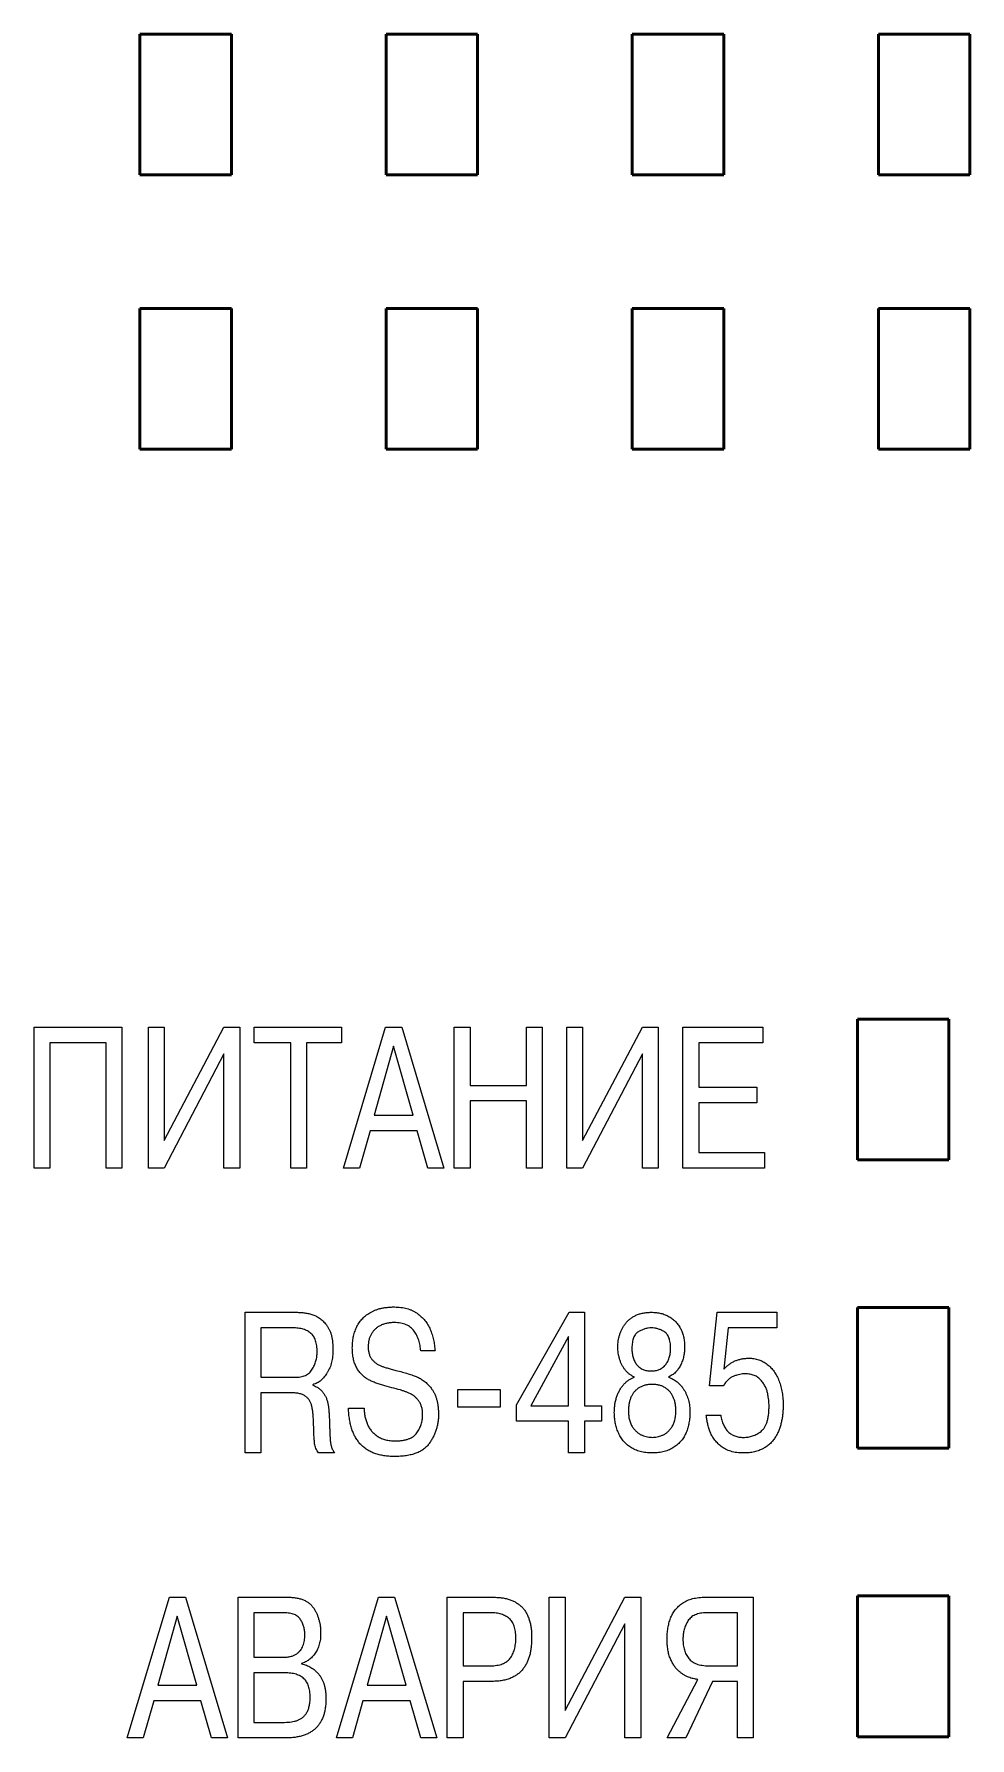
# Model space of a CAD drawing. Header units: millimetres. Extents: x 3520 to 8864, y 403 to 1747.
# Drawn here: x 5772.68 to 5785.98, y 1248.88 to 1273.1 of the extents above; entities that cross this region are included whole.
import ezdxf

# ---------------------------------------------------------------- set-up
doc = ezdxf.new("R2010")
doc.units = ezdxf.units.MM
doc.layers.add('main', color=5, linetype='Continuous', lineweight=50)

msp = doc.modelspace()

# ---------------------------------------------------------------- linework, layer by layer
at = {"color": 0, "linetype": 'Continuous', "lineweight": 15}
for p, q in [((5772.678, 1256.983), (5772.678, 1258.983)), ((5772.678, 1258.983), (5773.928, 1258.983)), ((5773.928, 1258.983), (5773.928, 1256.983)), ((5774.303, 1256.983), (5774.303, 1258.983)), ((5774.303, 1258.983), (5774.528, 1258.983)), ((5774.528, 1257.374), (5775.378, 1258.983)), ((5774.528, 1258.983), (5774.528, 1257.374)), ((5775.378, 1258.983), (5775.603, 1258.983)), ((5775.603, 1258.983), (5775.603, 1256.983)), ((5775.808, 1258.761), (5775.808, 1258.983)), ((5775.808, 1258.983), (5777.048, 1258.983)), ((5777.048, 1258.983), (5777.048, 1258.761)), ((5777.078, 1256.983), (5777.677, 1258.983)), ((5777.677, 1258.983), (5777.905, 1258.983)), ((5777.905, 1258.983), (5778.503, 1256.983)), ((5778.653, 1256.983), (5778.653, 1258.983)), ((5778.653, 1258.983), (5778.878, 1258.983)), ((5778.878, 1258.983), (5778.878, 1258.158)), ((5779.678, 1258.158), (5779.678, 1258.983)), ((5779.678, 1258.983), (5779.903, 1258.983)), ((5779.903, 1258.983), (5779.903, 1256.983)), ((5780.253, 1256.983), (5780.253, 1258.983)), ((5780.253, 1258.983), (5780.478, 1258.983)), ((5780.478, 1257.374), (5781.328, 1258.983)), ((5780.478, 1258.983), (5780.478, 1257.374)), ((5781.328, 1258.983), (5781.553, 1258.983)), ((5781.553, 1258.983), (5781.553, 1256.983)), ((5781.903, 1256.983), (5781.903, 1258.983)), ((5781.903, 1258.983), (5783.04, 1258.983)), ((5783.04, 1258.983), (5783.04, 1258.761)), ((5772.903, 1258.761), (5772.903, 1256.983)), ((5773.703, 1258.761), (5772.903, 1258.761)), ((5773.703, 1256.983), (5773.703, 1258.761)), ((5775.378, 1258.606), (5774.528, 1256.983)), ((5775.378, 1256.983), (5775.378, 1258.606)), ((5776.328, 1258.761), (5775.808, 1258.761)), ((5776.328, 1256.983), (5776.328, 1258.761)), ((5777.048, 1258.761), (5776.553, 1258.761)), ((5776.553, 1258.761), (5776.553, 1256.983)), ((5777.79, 1258.714), (5777.513, 1257.733)), ((5778.067, 1257.733), (5777.79, 1258.714)), ((5781.328, 1258.606), (5780.478, 1256.983)), ((5781.328, 1256.983), (5781.328, 1258.606)), ((5783.04, 1258.761), (5782.128, 1258.761)), ((5782.128, 1258.761), (5782.128, 1258.133)), ((5778.878, 1258.158), (5779.678, 1258.158)), ((5782.128, 1258.133), (5782.955, 1258.133)), ((5782.955, 1258.133), (5782.955, 1257.911)), ((5778.878, 1257.936), (5778.878, 1256.983)), ((5779.678, 1257.936), (5778.878, 1257.936)), ((5779.678, 1256.983), (5779.678, 1257.936)), ((5782.955, 1257.911), (5782.128, 1257.911)), ((5782.128, 1257.911), (5782.128, 1257.204)), ((5777.513, 1257.733), (5778.067, 1257.733)), ((5777.455, 1257.511), (5777.306, 1256.983)), ((5778.124, 1257.511), (5777.455, 1257.511)), ((5778.276, 1256.983), (5778.124, 1257.511)), ((5782.128, 1257.204), (5783.065, 1257.204)), ((5783.065, 1257.204), (5783.065, 1256.983)), ((5772.903, 1256.983), (5772.678, 1256.983)), ((5773.928, 1256.983), (5773.703, 1256.983)), ((5774.528, 1256.983), (5774.303, 1256.983)), ((5775.603, 1256.983), (5775.378, 1256.983)), ((5776.553, 1256.983), (5776.328, 1256.983)), ((5777.306, 1256.983), (5777.078, 1256.983)), ((5778.503, 1256.983), (5778.276, 1256.983)), ((5778.878, 1256.983), (5778.653, 1256.983)), ((5779.903, 1256.983), (5779.678, 1256.983)), ((5780.478, 1256.983), (5780.253, 1256.983)), ((5781.553, 1256.983), (5781.328, 1256.983)), ((5783.065, 1256.983), (5781.903, 1256.983)), ((5775.678, 1252.933), (5775.678, 1254.933)), ((5775.678, 1254.933), (5776.396, 1254.933)), ((5776.351, 1254.711), (5775.903, 1254.711)), ((5775.903, 1254.711), (5775.903, 1254.008)), ((5779.538, 1253.617), (5780.286, 1254.933)), ((5780.286, 1254.933), (5780.503, 1254.933)), ((5780.503, 1254.933), (5780.503, 1253.604)), ((5782.281, 1253.885), (5782.391, 1254.933)), ((5782.391, 1254.933), (5783.238, 1254.933)), ((5782.549, 1254.711), (5782.485, 1254.125)), ((5783.238, 1254.711), (5782.549, 1254.711)), ((5783.238, 1254.933), (5783.238, 1254.711)), ((5780.278, 1254.586), (5779.74, 1253.604)), ((5780.278, 1253.604), (5780.278, 1254.586)), ((5778.38, 1254.383), (5778.176, 1254.383)), ((5775.903, 1254.008), (5776.383, 1254.008)), ((5775.903, 1253.786), (5775.903, 1252.933)), ((5776.355, 1253.786), (5775.903, 1253.786)), ((5776.643, 1253.903), (5776.643, 1253.896)), ((5778.703, 1253.583), (5778.703, 1253.836)), ((5778.703, 1253.836), (5779.303, 1253.836)), ((5779.303, 1253.836), (5779.303, 1253.583)), ((5782.477, 1253.885), (5782.281, 1253.885)), ((5777.148, 1253.569), (5777.371, 1253.569)), ((5779.303, 1253.583), (5778.703, 1253.583)), ((5779.538, 1253.383), (5779.538, 1253.617)), ((5779.74, 1253.604), (5780.278, 1253.604)), ((5780.503, 1253.604), (5780.744, 1253.604)), ((5780.744, 1253.604), (5780.744, 1253.383)), ((5780.278, 1253.383), (5779.538, 1253.383)), ((5780.278, 1252.933), (5780.278, 1253.383)), ((5780.744, 1253.383), (5780.503, 1253.383)), ((5780.503, 1253.383), (5780.503, 1252.933)), ((5782.236, 1253.471), (5782.441, 1253.471)), ((5775.903, 1252.933), (5775.678, 1252.933)), ((5776.952, 1252.933), (5776.723, 1252.933)), ((5780.503, 1252.933), (5780.278, 1252.933)), ((5774.003, 1248.883), (5774.602, 1250.883)), ((5774.602, 1250.883), (5774.83, 1250.883)), ((5774.83, 1250.883), (5775.428, 1248.883)), ((5775.578, 1250.883), (5776.279, 1250.883)), ((5775.578, 1248.883), (5775.578, 1250.883)), ((5776.978, 1248.883), (5777.577, 1250.883)), ((5777.577, 1250.883), (5777.805, 1250.883)), ((5777.805, 1250.883), (5778.403, 1248.883)), ((5778.553, 1250.883), (5779.208, 1250.883)), ((5778.553, 1248.883), (5778.553, 1250.883)), ((5780.003, 1248.883), (5780.003, 1250.883)), ((5780.003, 1250.883), (5780.228, 1250.883)), ((5780.228, 1249.274), (5781.078, 1250.883)), ((5780.228, 1250.883), (5780.228, 1249.274)), ((5781.078, 1250.883), (5781.303, 1250.883)), ((5781.303, 1250.883), (5781.303, 1248.883)), ((5782.225, 1250.883), (5782.903, 1250.883)), ((5782.903, 1250.883), (5782.903, 1248.883)), ((5774.715, 1250.614), (5774.438, 1249.633)), ((5774.992, 1249.633), (5774.715, 1250.614)), ((5775.803, 1250.661), (5775.803, 1250.029)), ((5776.23, 1250.661), (5775.803, 1250.661)), ((5777.69, 1250.614), (5777.413, 1249.633)), ((5777.967, 1249.633), (5777.69, 1250.614)), ((5778.778, 1250.661), (5778.778, 1249.908)), ((5779.166, 1250.661), (5778.778, 1250.661)), ((5782.678, 1250.661), (5782.242, 1250.661)), ((5782.678, 1249.908), (5782.678, 1250.661)), ((5781.078, 1250.506), (5780.228, 1248.883)), ((5781.078, 1248.883), (5781.078, 1250.506)), ((5775.803, 1250.029), (5776.224, 1250.029)), ((5776.481, 1249.942), (5776.481, 1249.935)), ((5778.778, 1249.908), (5779.166, 1249.908)), ((5782.271, 1249.908), (5782.678, 1249.908)), ((5774.438, 1249.633), (5774.992, 1249.633)), ((5775.803, 1249.808), (5775.803, 1249.104)), ((5776.241, 1249.808), (5775.803, 1249.808)), ((5777.413, 1249.633), (5777.967, 1249.633)), ((5779.193, 1249.686), (5778.778, 1249.686)), ((5778.778, 1249.686), (5778.778, 1248.883)), ((5781.678, 1248.883), (5782.115, 1249.713)), ((5782.326, 1249.686), (5781.947, 1248.883)), ((5782.678, 1249.686), (5782.326, 1249.686)), ((5782.678, 1248.883), (5782.678, 1249.686)), ((5774.38, 1249.411), (5774.231, 1248.883)), ((5775.049, 1249.411), (5774.38, 1249.411)), ((5775.201, 1248.883), (5775.049, 1249.411)), ((5777.355, 1249.411), (5777.206, 1248.883)), ((5778.024, 1249.411), (5777.355, 1249.411)), ((5778.176, 1248.883), (5778.024, 1249.411)), ((5774.231, 1248.883), (5774.003, 1248.883)), ((5775.428, 1248.883), (5775.201, 1248.883)), ((5776.254, 1248.883), (5775.578, 1248.883)), ((5775.803, 1249.104), (5776.241, 1249.104)), ((5777.206, 1248.883), (5776.978, 1248.883)), ((5778.403, 1248.883), (5778.176, 1248.883)), ((5778.778, 1248.883), (5778.553, 1248.883)), ((5780.228, 1248.883), (5780.003, 1248.883)), ((5781.303, 1248.883), (5781.078, 1248.883)), ((5781.947, 1248.883), (5781.678, 1248.883)), ((5782.903, 1248.883), (5782.678, 1248.883))]:
    msp.add_line(p, q, dxfattribs=at)
for points, knots in [([(5777.203, 1254.428), (5777.204, 1254.453), (5777.205, 1254.504), (5777.216, 1254.577), (5777.235, 1254.648), (5777.26, 1254.715), (5777.294, 1254.778), (5777.338, 1254.835), (5777.391, 1254.885), (5777.443, 1254.921), (5777.488, 1254.946), (5777.526, 1254.963), (5777.565, 1254.977), (5777.608, 1254.988), (5777.653, 1254.997), (5777.7, 1255.003), (5777.75, 1255.007), (5777.784, 1255.008), (5777.801, 1255.008)], [0, 0, 0, 0, 0.080989, 0.159447, 0.236237, 0.311749, 0.386925, 0.461647, 0.538438, 0.61848, 0.660416, 0.703291, 0.747551, 0.793709, 0.842119, 0.89209, 0.944674, 1, 1, 1, 1]), ([(5777.801, 1255.008), (5777.817, 1255.007), (5777.848, 1255.007), (5777.894, 1255.003), (5777.938, 1254.996), (5777.979, 1254.986), (5778.019, 1254.974), (5778.056, 1254.958), (5778.091, 1254.94), (5778.134, 1254.912), (5778.184, 1254.872), (5778.236, 1254.817), (5778.279, 1254.756), (5778.312, 1254.688), (5778.338, 1254.616), (5778.359, 1254.541), (5778.373, 1254.463), (5778.377, 1254.41), (5778.38, 1254.383)], [0, 0, 0, 0, 0.049927, 0.097956, 0.144353, 0.188898, 0.231843, 0.274003, 0.315344, 0.356188, 0.436482, 0.514325, 0.592164, 0.671002, 0.751236, 0.832704, 0.915347, 1, 1, 1, 1]), ([(5776.703, 1254.37), (5776.703, 1254.385), (5776.702, 1254.414), (5776.699, 1254.455), (5776.691, 1254.493), (5776.683, 1254.527), (5776.67, 1254.559), (5776.655, 1254.587), (5776.637, 1254.612), (5776.616, 1254.633), (5776.592, 1254.652), (5776.566, 1254.668), (5776.537, 1254.681), (5776.505, 1254.693), (5776.47, 1254.701), (5776.433, 1254.707), (5776.393, 1254.711), (5776.365, 1254.711), (5776.351, 1254.711)], [0, 0, 0, 0, 0.078601, 0.15128, 0.218583, 0.2821, 0.340832, 0.397255, 0.450603, 0.50274, 0.555258, 0.609383, 0.665498, 0.724782, 0.787285, 0.853557, 0.924864, 1, 1, 1, 1]), ([(5776.396, 1254.933), (5776.415, 1254.932), (5776.455, 1254.932), (5776.513, 1254.926), (5776.57, 1254.916), (5776.628, 1254.904), (5776.684, 1254.883), (5776.738, 1254.85), (5776.789, 1254.807), (5776.829, 1254.763), (5776.857, 1254.721), (5776.877, 1254.686), (5776.893, 1254.647), (5776.906, 1254.604), (5776.916, 1254.558), (5776.923, 1254.508), (5776.927, 1254.454), (5776.928, 1254.417), (5776.928, 1254.398)], [0, 0, 0, 0, 0.067582, 0.134971, 0.202115, 0.269617, 0.337867, 0.409146, 0.485828, 0.56907, 0.613412, 0.659555, 0.707806, 0.75922, 0.81407, 0.871893, 0.933782, 1, 1, 1, 1]), ([(5777.799, 1254.786), (5777.78, 1254.786), (5777.743, 1254.785), (5777.69, 1254.776), (5777.642, 1254.762), (5777.597, 1254.743), (5777.558, 1254.718), (5777.523, 1254.689), (5777.494, 1254.656), (5777.47, 1254.619), (5777.451, 1254.579), (5777.438, 1254.536), (5777.43, 1254.491), (5777.429, 1254.461), (5777.428, 1254.445)], [0, 0, 0, 0, 0.100525, 0.193917, 0.282718, 0.3677, 0.448985, 0.527619, 0.604609, 0.681676, 0.759205, 0.837731, 0.917331, 1, 1, 1, 1]), ([(5778.176, 1254.383), (5778.173, 1254.409), (5778.168, 1254.461), (5778.15, 1254.536), (5778.12, 1254.604), (5778.089, 1254.657), (5778.058, 1254.695), (5778.031, 1254.719), (5778.001, 1254.74), (5777.967, 1254.757), (5777.93, 1254.77), (5777.89, 1254.78), (5777.845, 1254.785), (5777.815, 1254.786), (5777.799, 1254.786)], [0, 0, 0, 0, 0.128545, 0.250489, 0.369902, 0.487495, 0.545997, 0.603831, 0.662579, 0.722447, 0.785861, 0.852328, 0.923889, 1, 1, 1, 1]), ([(5780.978, 1254.439), (5780.979, 1254.454), (5780.979, 1254.483), (5780.985, 1254.527), (5780.993, 1254.571), (5781.004, 1254.615), (5781.019, 1254.657), (5781.038, 1254.698), (5781.06, 1254.737), (5781.087, 1254.775), (5781.117, 1254.809), (5781.152, 1254.84), (5781.192, 1254.867), (5781.236, 1254.891), (5781.284, 1254.91), (5781.338, 1254.923), (5781.395, 1254.931), (5781.434, 1254.932), (5781.455, 1254.933)], [0, 0, 0, 0, 0.057124, 0.114087, 0.171656, 0.230106, 0.288901, 0.346769, 0.405172, 0.46349, 0.522899, 0.583399, 0.645196, 0.709387, 0.776746, 0.846589, 0.921108, 1, 1, 1, 1]), ([(5781.455, 1254.711), (5781.439, 1254.711), (5781.409, 1254.709), (5781.363, 1254.698), (5781.316, 1254.681), (5781.278, 1254.662), (5781.249, 1254.642), (5781.23, 1254.622), (5781.214, 1254.598), (5781.201, 1254.571), (5781.19, 1254.539), (5781.184, 1254.504), (5781.179, 1254.464), (5781.179, 1254.437), (5781.178, 1254.423)], [0, 0, 0, 0, 0.099472, 0.201106, 0.308479, 0.422805, 0.481641, 0.540898, 0.603028, 0.668418, 0.741415, 0.819884, 0.905894, 1, 1, 1, 1]), ([(5781.455, 1254.933), (5781.478, 1254.932), (5781.525, 1254.931), (5781.591, 1254.919), (5781.653, 1254.899), (5781.71, 1254.871), (5781.761, 1254.837), (5781.805, 1254.796), (5781.843, 1254.749), (5781.874, 1254.695), (5781.899, 1254.637), (5781.916, 1254.574), (5781.927, 1254.508), (5781.928, 1254.462), (5781.928, 1254.439)], [0, 0, 0, 0, 0.0922066, 0.1795328, 0.2625582, 0.3435537, 0.4229668, 0.5006548, 0.5783939, 0.6579566, 0.7397914, 0.8227598, 0.9093355, 1, 1, 1, 1]), ([(5781.728, 1254.423), (5781.728, 1254.437), (5781.728, 1254.465), (5781.723, 1254.504), (5781.716, 1254.54), (5781.706, 1254.571), (5781.693, 1254.599), (5781.678, 1254.623), (5781.659, 1254.642), (5781.63, 1254.663), (5781.592, 1254.681), (5781.547, 1254.699), (5781.5, 1254.709), (5781.47, 1254.711), (5781.455, 1254.711)], [0, 0, 0, 0, 0.0952428, 0.1815086, 0.2610518, 0.3331826, 0.3995423, 0.4613766, 0.5201941, 0.5785095, 0.6912584, 0.797642, 0.9002326, 1, 1, 1, 1]), ([(5776.383, 1254.008), (5776.398, 1254.008), (5776.426, 1254.009), (5776.467, 1254.014), (5776.503, 1254.023), (5776.537, 1254.035), (5776.567, 1254.051), (5776.593, 1254.071), (5776.616, 1254.095), (5776.641, 1254.131), (5776.665, 1254.18), (5776.688, 1254.241), (5776.701, 1254.305), (5776.703, 1254.348), (5776.703, 1254.37)], [0, 0, 0, 0, 0.079674, 0.153454, 0.221537, 0.286083, 0.347452, 0.406864, 0.465678, 0.525243, 0.645068, 0.762859, 0.880352, 1, 1, 1, 1]), ([(5776.928, 1254.398), (5776.928, 1254.383), (5776.928, 1254.352), (5776.924, 1254.307), (5776.918, 1254.264), (5776.909, 1254.223), (5776.898, 1254.183), (5776.884, 1254.145), (5776.867, 1254.109), (5776.848, 1254.075), (5776.828, 1254.043), (5776.806, 1254.014), (5776.782, 1253.988), (5776.757, 1253.965), (5776.731, 1253.945), (5776.703, 1253.928), (5776.673, 1253.914), (5776.653, 1253.907), (5776.643, 1253.903)], [0, 0, 0, 0, 0.076122, 0.14994, 0.221023, 0.289626, 0.357438, 0.423602, 0.488275, 0.552376, 0.614813, 0.674545, 0.731585, 0.786817, 0.840663, 0.894078, 0.947004, 1, 1, 1, 1]), ([(5777.886, 1253.828), (5777.845, 1253.839), (5777.762, 1253.862), (5777.656, 1253.889), (5777.573, 1253.915), (5777.514, 1253.936), (5777.46, 1253.96), (5777.411, 1253.987), (5777.366, 1254.018), (5777.326, 1254.056), (5777.29, 1254.1), (5777.259, 1254.151), (5777.234, 1254.209), (5777.216, 1254.275), (5777.205, 1254.349), (5777.204, 1254.401), (5777.203, 1254.428)], [0, 0, 0, 0, 0.124672, 0.256654, 0.322071, 0.383851, 0.441716, 0.496622, 0.549822, 0.603589, 0.65927, 0.717637, 0.7795, 0.846709, 0.919668, 1, 1, 1, 1]), ([(5777.428, 1254.445), (5777.429, 1254.427), (5777.43, 1254.392), (5777.44, 1254.343), (5777.457, 1254.3), (5777.481, 1254.263), (5777.51, 1254.234), (5777.54, 1254.207), (5777.573, 1254.187), (5777.609, 1254.17), (5777.651, 1254.156), (5777.7, 1254.14), (5777.759, 1254.124), (5777.802, 1254.112), (5777.824, 1254.106)], [0, 0, 0, 0, 0.095091, 0.180969, 0.259763, 0.334584, 0.406504, 0.475245, 0.541996, 0.607187, 0.680505, 0.770757, 0.877177, 1, 1, 1, 1]), ([(5781.213, 1254.011), (5781.2, 1254.018), (5781.175, 1254.03), (5781.14, 1254.054), (5781.109, 1254.081), (5781.081, 1254.113), (5781.057, 1254.148), (5781.036, 1254.185), (5781.017, 1254.224), (5781.003, 1254.266), (5780.992, 1254.309), (5780.984, 1254.352), (5780.979, 1254.396), (5780.979, 1254.425), (5780.978, 1254.439)], [0, 0, 0, 0, 0.082033, 0.162753, 0.242748, 0.324882, 0.407522, 0.490339, 0.573761, 0.659565, 0.74559, 0.831206, 0.915821, 1, 1, 1, 1]), ([(5781.178, 1254.423), (5781.179, 1254.411), (5781.179, 1254.387), (5781.182, 1254.352), (5781.188, 1254.32), (5781.196, 1254.289), (5781.206, 1254.26), (5781.218, 1254.233), (5781.232, 1254.208), (5781.249, 1254.185), (5781.268, 1254.165), (5781.289, 1254.147), (5781.312, 1254.132), (5781.336, 1254.119), (5781.363, 1254.11), (5781.392, 1254.102), (5781.423, 1254.099), (5781.444, 1254.098), (5781.455, 1254.098)], [0, 0, 0, 0, 0.075186, 0.146586, 0.214739, 0.280588, 0.342938, 0.40406, 0.463097, 0.522088, 0.579867, 0.636047, 0.693195, 0.750292, 0.80856, 0.869313, 0.932855, 1, 1, 1, 1]), ([(5781.455, 1254.098), (5781.465, 1254.098), (5781.485, 1254.098), (5781.514, 1254.103), (5781.542, 1254.109), (5781.568, 1254.119), (5781.593, 1254.131), (5781.615, 1254.146), (5781.636, 1254.164), (5781.655, 1254.184), (5781.673, 1254.207), (5781.688, 1254.232), (5781.701, 1254.259), (5781.71, 1254.288), (5781.719, 1254.318), (5781.724, 1254.351), (5781.728, 1254.386), (5781.728, 1254.41), (5781.728, 1254.423)], [0, 0, 0, 0, 0.064284, 0.125922, 0.185287, 0.242675, 0.29904, 0.355423, 0.411958, 0.470056, 0.529253, 0.589078, 0.651271, 0.71505, 0.780733, 0.849979, 0.923526, 1, 1, 1, 1]), ([(5781.928, 1254.439), (5781.928, 1254.416), (5781.927, 1254.371), (5781.915, 1254.305), (5781.897, 1254.241), (5781.872, 1254.182), (5781.84, 1254.126), (5781.8, 1254.079), (5781.752, 1254.039), (5781.715, 1254.021), (5781.697, 1254.011)], [0, 0, 0, 0, 0.133109, 0.263235, 0.390427, 0.517402, 0.641033, 0.76009, 0.878262, 1, 1, 1, 1]), ([(5782.485, 1254.125), (5782.497, 1254.137), (5782.52, 1254.162), (5782.559, 1254.193), (5782.599, 1254.22), (5782.643, 1254.241), (5782.688, 1254.258), (5782.736, 1254.27), (5782.787, 1254.278), (5782.822, 1254.279), (5782.839, 1254.279)], [0, 0, 0, 0, 0.127563, 0.251588, 0.37259, 0.494039, 0.615325, 0.739683, 0.867517, 1, 1, 1, 1]), ([(5782.839, 1254.279), (5782.852, 1254.279), (5782.876, 1254.279), (5782.913, 1254.274), (5782.947, 1254.268), (5782.981, 1254.258), (5783.013, 1254.246), (5783.044, 1254.231), (5783.074, 1254.213), (5783.112, 1254.186), (5783.156, 1254.146), (5783.202, 1254.09), (5783.241, 1254.025), (5783.273, 1253.953), (5783.298, 1253.874), (5783.315, 1253.79), (5783.327, 1253.7), (5783.328, 1253.639), (5783.328, 1253.607)], [0, 0, 0, 0, 0.0402993, 0.0791755, 0.1171932, 0.1546558, 0.1915884, 0.2283704, 0.2654291, 0.3030347, 0.3787883, 0.4559875, 0.5363641, 0.6212696, 0.7101769, 0.8024281, 0.8988109, 1, 1, 1, 1]), ([(5777.824, 1254.106), (5777.855, 1254.099), (5777.912, 1254.084), (5777.993, 1254.061), (5778.064, 1254.037), (5778.128, 1254.013), (5778.186, 1253.984), (5778.24, 1253.945), (5778.29, 1253.895), (5778.33, 1253.847), (5778.358, 1253.803), (5778.377, 1253.767), (5778.393, 1253.726), (5778.406, 1253.683), (5778.416, 1253.637), (5778.423, 1253.587), (5778.427, 1253.535), (5778.428, 1253.498), (5778.428, 1253.48)], [0, 0, 0, 0, 0.096289, 0.183241, 0.260683, 0.329391, 0.394167, 0.46236, 0.534542, 0.612862, 0.654266, 0.69649, 0.740693, 0.787144, 0.836287, 0.887638, 0.942284, 1, 1, 1, 1]), ([(5780.928, 1253.51), (5780.929, 1253.53), (5780.93, 1253.57), (5780.936, 1253.629), (5780.948, 1253.684), (5780.964, 1253.737), (5780.984, 1253.787), (5781.007, 1253.832), (5781.034, 1253.874), (5781.065, 1253.91), (5781.098, 1253.943), (5781.134, 1253.971), (5781.172, 1253.994), (5781.199, 1254.006), (5781.213, 1254.011)], [0, 0, 0, 0, 0.099456, 0.195628, 0.287958, 0.377841, 0.465029, 0.548229, 0.628271, 0.706088, 0.781773, 0.855807, 0.928136, 1, 1, 1, 1]), ([(5781.697, 1254.011), (5781.708, 1254.007), (5781.73, 1253.999), (5781.762, 1253.983), (5781.792, 1253.965), (5781.821, 1253.944), (5781.848, 1253.92), (5781.873, 1253.893), (5781.897, 1253.863), (5781.919, 1253.831), (5781.939, 1253.797), (5781.956, 1253.76), (5781.971, 1253.723), (5781.983, 1253.683), (5781.992, 1253.642), (5781.998, 1253.599), (5782.003, 1253.555), (5782.003, 1253.525), (5782.003, 1253.51)], [0, 0, 0, 0, 0.056701, 0.112878, 0.168976, 0.225442, 0.282713, 0.341661, 0.401388, 0.464001, 0.52725, 0.590667, 0.65545, 0.720555, 0.787397, 0.855999, 0.927219, 1, 1, 1, 1]), ([(5782.785, 1254.058), (5782.773, 1254.057), (5782.749, 1254.057), (5782.711, 1254.05), (5782.67, 1254.039), (5782.627, 1254.025), (5782.583, 1254.005), (5782.544, 1253.973), (5782.507, 1253.933), (5782.488, 1253.902), (5782.477, 1253.885)], [0, 0, 0, 0, 0.093947, 0.197558, 0.3108, 0.435113, 0.56426, 0.698753, 0.84274, 1, 1, 1, 1]), ([(5783.128, 1253.604), (5783.128, 1253.617), (5783.128, 1253.644), (5783.124, 1253.686), (5783.117, 1253.73), (5783.109, 1253.778), (5783.097, 1253.827), (5783.076, 1253.876), (5783.048, 1253.923), (5783.02, 1253.961), (5782.993, 1253.989), (5782.971, 1254.008), (5782.945, 1254.023), (5782.918, 1254.036), (5782.888, 1254.045), (5782.856, 1254.053), (5782.821, 1254.057), (5782.797, 1254.057), (5782.785, 1254.058)], [0, 0, 0, 0, 0.060176, 0.124809, 0.195352, 0.271268, 0.350558, 0.431692, 0.516097, 0.605411, 0.650957, 0.696698, 0.742233, 0.788702, 0.837888, 0.889028, 0.942838, 1, 1, 1, 1]), ([(5776.653, 1253.326), (5776.653, 1253.351), (5776.651, 1253.399), (5776.646, 1253.466), (5776.641, 1253.525), (5776.633, 1253.576), (5776.622, 1253.621), (5776.605, 1253.662), (5776.582, 1253.697), (5776.553, 1253.73), (5776.515, 1253.756), (5776.469, 1253.774), (5776.415, 1253.785), (5776.376, 1253.786), (5776.355, 1253.786)], [0, 0, 0, 0, 0.119234, 0.225135, 0.318337, 0.397909, 0.469564, 0.536987, 0.603936, 0.670871, 0.740561, 0.816298, 0.902184, 1, 1, 1, 1]), ([(5776.643, 1253.896), (5776.659, 1253.889), (5776.691, 1253.876), (5776.733, 1253.849), (5776.769, 1253.817), (5776.798, 1253.781), (5776.82, 1253.741), (5776.839, 1253.699), (5776.853, 1253.655), (5776.862, 1253.608), (5776.868, 1253.556), (5776.872, 1253.497), (5776.876, 1253.43), (5776.878, 1253.382), (5776.878, 1253.357)], [0, 0, 0, 0, 0.084088, 0.162441, 0.236861, 0.309445, 0.381736, 0.453397, 0.525918, 0.600217, 0.68178, 0.775397, 0.88126, 1, 1, 1, 1]), ([(5778.203, 1253.47), (5778.203, 1253.489), (5778.202, 1253.525), (5778.193, 1253.577), (5778.177, 1253.623), (5778.156, 1253.663), (5778.129, 1253.696), (5778.102, 1253.726), (5778.072, 1253.75), (5778.039, 1253.77), (5778.005, 1253.785), (5777.968, 1253.801), (5777.928, 1253.815), (5777.9, 1253.824), (5777.886, 1253.828)], [0, 0, 0, 0, 0.108246, 0.207385, 0.298142, 0.383864, 0.465262, 0.541732, 0.614955, 0.685519, 0.757208, 0.834041, 0.914667, 1, 1, 1, 1]), ([(5781.467, 1253.908), (5781.449, 1253.907), (5781.414, 1253.906), (5781.364, 1253.897), (5781.318, 1253.881), (5781.278, 1253.86), (5781.242, 1253.832), (5781.211, 1253.801), (5781.185, 1253.765), (5781.164, 1253.724), (5781.148, 1253.68), (5781.137, 1253.634), (5781.13, 1253.585), (5781.129, 1253.551), (5781.128, 1253.534)], [0, 0, 0, 0, 0.0952311, 0.1835102, 0.2667907, 0.3466559, 0.424224, 0.5006468, 0.5780913, 0.6576366, 0.7394521, 0.8225639, 0.9096209, 1, 1, 1, 1]), ([(5781.803, 1253.534), (5781.803, 1253.551), (5781.802, 1253.585), (5781.795, 1253.634), (5781.784, 1253.681), (5781.768, 1253.725), (5781.747, 1253.765), (5781.721, 1253.802), (5781.69, 1253.833), (5781.654, 1253.86), (5781.614, 1253.882), (5781.569, 1253.897), (5781.519, 1253.906), (5781.485, 1253.907), (5781.467, 1253.908)], [0, 0, 0, 0, 0.090614, 0.177802, 0.261961, 0.34375, 0.423796, 0.501441, 0.578063, 0.655965, 0.735433, 0.818058, 0.905891, 1, 1, 1, 1]), ([(5777.801, 1252.883), (5777.775, 1252.883), (5777.726, 1252.884), (5777.654, 1252.892), (5777.587, 1252.906), (5777.524, 1252.924), (5777.466, 1252.949), (5777.413, 1252.978), (5777.365, 1253.013), (5777.321, 1253.053), (5777.283, 1253.1), (5777.249, 1253.151), (5777.22, 1253.208), (5777.196, 1253.27), (5777.177, 1253.337), (5777.163, 1253.41), (5777.152, 1253.487), (5777.15, 1253.541), (5777.148, 1253.569)], [0, 0, 0, 0, 0.071054, 0.137747, 0.201338, 0.261509, 0.319309, 0.375258, 0.429969, 0.484829, 0.540121, 0.596592, 0.655247, 0.716737, 0.78163, 0.849981, 0.922689, 1, 1, 1, 1]), ([(5777.371, 1253.569), (5777.372, 1253.549), (5777.373, 1253.509), (5777.382, 1253.45), (5777.397, 1253.393), (5777.417, 1253.339), (5777.443, 1253.288), (5777.477, 1253.243), (5777.517, 1253.202), (5777.564, 1253.167), (5777.618, 1253.139), (5777.678, 1253.118), (5777.744, 1253.106), (5777.791, 1253.105), (5777.815, 1253.104)], [0, 0, 0, 0, 0.084036, 0.165597, 0.246239, 0.325577, 0.404029, 0.481284, 0.55927, 0.639214, 0.722001, 0.808428, 0.900865, 1, 1, 1, 1]), ([(5781.467, 1252.933), (5781.452, 1252.933), (5781.422, 1252.933), (5781.378, 1252.937), (5781.337, 1252.943), (5781.297, 1252.953), (5781.26, 1252.964), (5781.224, 1252.978), (5781.19, 1252.994), (5781.149, 1253.02), (5781.102, 1253.056), (5781.053, 1253.106), (5781.013, 1253.163), (5780.982, 1253.226), (5780.958, 1253.293), (5780.941, 1253.363), (5780.93, 1253.435), (5780.929, 1253.485), (5780.928, 1253.51)], [0, 0, 0, 0, 0.051187, 0.09993, 0.146814, 0.192117, 0.235977, 0.278777, 0.320635, 0.361665, 0.44145, 0.519392, 0.596212, 0.674645, 0.754048, 0.834664, 0.915936, 1, 1, 1, 1]), ([(5781.128, 1253.534), (5781.129, 1253.51), (5781.131, 1253.466), (5781.141, 1253.403), (5781.16, 1253.348), (5781.186, 1253.3), (5781.218, 1253.261), (5781.251, 1253.228), (5781.287, 1253.202), (5781.325, 1253.184), (5781.363, 1253.171), (5781.399, 1253.161), (5781.434, 1253.156), (5781.456, 1253.155), (5781.467, 1253.154)], [0, 0, 0, 0, 0.122449, 0.232718, 0.333157, 0.427028, 0.51503, 0.596172, 0.672553, 0.745861, 0.816065, 0.881665, 0.942526, 1, 1, 1, 1]), ([(5781.467, 1253.154), (5781.478, 1253.155), (5781.501, 1253.156), (5781.537, 1253.161), (5781.573, 1253.171), (5781.61, 1253.183), (5781.648, 1253.201), (5781.683, 1253.227), (5781.715, 1253.261), (5781.746, 1253.299), (5781.773, 1253.346), (5781.79, 1253.402), (5781.802, 1253.465), (5781.803, 1253.51), (5781.803, 1253.534)], [0, 0, 0, 0, 0.059574, 0.121165, 0.186825, 0.256222, 0.32868, 0.404022, 0.484266, 0.570965, 0.663991, 0.764948, 0.876111, 1, 1, 1, 1]), ([(5782.003, 1253.51), (5782.003, 1253.484), (5782.002, 1253.435), (5781.991, 1253.362), (5781.975, 1253.292), (5781.952, 1253.225), (5781.921, 1253.162), (5781.881, 1253.106), (5781.833, 1253.055), (5781.786, 1253.019), (5781.745, 1252.994), (5781.712, 1252.977), (5781.676, 1252.964), (5781.639, 1252.953), (5781.599, 1252.943), (5781.557, 1252.937), (5781.513, 1252.933), (5781.482, 1252.933), (5781.467, 1252.933)], [0, 0, 0, 0, 0.084884, 0.16699, 0.246944, 0.32617, 0.403788, 0.480074, 0.557379, 0.636864, 0.677878, 0.719326, 0.761951, 0.805793, 0.851504, 0.898802, 0.948396, 1, 1, 1, 1]), ([(5782.764, 1253.154), (5782.786, 1253.155), (5782.83, 1253.157), (5782.895, 1253.174), (5782.956, 1253.201), (5783.006, 1253.232), (5783.042, 1253.264), (5783.065, 1253.295), (5783.085, 1253.332), (5783.101, 1253.375), (5783.113, 1253.424), (5783.122, 1253.479), (5783.127, 1253.539), (5783.128, 1253.582), (5783.128, 1253.604)], [0, 0, 0, 0, 0.10042, 0.19937, 0.300095, 0.404939, 0.459945, 0.517879, 0.580041, 0.648809, 0.724772, 0.807716, 0.899287, 1, 1, 1, 1]), ([(5783.328, 1253.607), (5783.328, 1253.588), (5783.327, 1253.549), (5783.323, 1253.49), (5783.316, 1253.432), (5783.305, 1253.375), (5783.291, 1253.319), (5783.272, 1253.264), (5783.249, 1253.211), (5783.221, 1253.16), (5783.188, 1253.112), (5783.147, 1253.068), (5783.1, 1253.029), (5783.047, 1252.995), (5782.987, 1252.967), (5782.919, 1252.947), (5782.845, 1252.935), (5782.792, 1252.933), (5782.765, 1252.933)], [0, 0, 0, 0, 0.058715, 0.117568, 0.175955, 0.234438, 0.292519, 0.350061, 0.407868, 0.46636, 0.524543, 0.583796, 0.644367, 0.707752, 0.773753, 0.843577, 0.918907, 1, 1, 1, 1]), ([(5776.723, 1252.933), (5776.716, 1252.943), (5776.703, 1252.964), (5776.686, 1252.997), (5776.675, 1253.03), (5776.668, 1253.059), (5776.665, 1253.084), (5776.663, 1253.107), (5776.661, 1253.133), (5776.659, 1253.164), (5776.657, 1253.199), (5776.656, 1253.238), (5776.655, 1253.28), (5776.654, 1253.31), (5776.653, 1253.326)], [0, 0, 0, 0, 0.093433, 0.182513, 0.269249, 0.353059, 0.399606, 0.456672, 0.522282, 0.598452, 0.684228, 0.779568, 0.885456, 1, 1, 1, 1]), ([(5776.878, 1253.357), (5776.879, 1253.333), (5776.881, 1253.289), (5776.882, 1253.228), (5776.885, 1253.178), (5776.887, 1253.128), (5776.892, 1253.077), (5776.904, 1253.024), (5776.923, 1252.976), (5776.942, 1252.947), (5776.952, 1252.933)], [0, 0, 0, 0, 0.165045, 0.304215, 0.418474, 0.506861, 0.646784, 0.767485, 0.880248, 1, 1, 1, 1]), ([(5778.428, 1253.48), (5778.428, 1253.461), (5778.427, 1253.424), (5778.421, 1253.369), (5778.411, 1253.316), (5778.396, 1253.264), (5778.378, 1253.213), (5778.355, 1253.163), (5778.328, 1253.115), (5778.298, 1253.068), (5778.262, 1253.024), (5778.217, 1252.985), (5778.165, 1252.954), (5778.107, 1252.927), (5778.04, 1252.907), (5777.967, 1252.893), (5777.886, 1252.884), (5777.83, 1252.883), (5777.801, 1252.883)], [0, 0, 0, 0, 0.05652, 0.111788, 0.166869, 0.2214, 0.276003, 0.331153, 0.386668, 0.443749, 0.500949, 0.559475, 0.620313, 0.684845, 0.75469, 0.8296, 0.911476, 1, 1, 1, 1]), ([(5777.815, 1253.104), (5777.833, 1253.105), (5777.867, 1253.106), (5777.917, 1253.11), (5777.962, 1253.119), (5778.003, 1253.132), (5778.04, 1253.148), (5778.072, 1253.168), (5778.099, 1253.192), (5778.129, 1253.228), (5778.158, 1253.277), (5778.185, 1253.339), (5778.2, 1253.404), (5778.202, 1253.448), (5778.203, 1253.47)], [0, 0, 0, 0, 0.088675, 0.170654, 0.245963, 0.316028, 0.381294, 0.442759, 0.501477, 0.559359, 0.672903, 0.782267, 0.890516, 1, 1, 1, 1]), ([(5782.765, 1252.933), (5782.749, 1252.933), (5782.717, 1252.934), (5782.67, 1252.938), (5782.626, 1252.945), (5782.584, 1252.956), (5782.546, 1252.969), (5782.51, 1252.985), (5782.477, 1253.004), (5782.437, 1253.033), (5782.393, 1253.074), (5782.348, 1253.127), (5782.312, 1253.182), (5782.286, 1253.241), (5782.268, 1253.301), (5782.252, 1253.359), (5782.242, 1253.416), (5782.238, 1253.453), (5782.236, 1253.471)], [0, 0, 0, 0, 0.058691, 0.113892, 0.166821, 0.216786, 0.265136, 0.31185, 0.356769, 0.401122, 0.486786, 0.567751, 0.645655, 0.721538, 0.795746, 0.866325, 0.934453, 1, 1, 1, 1]), ([(5782.441, 1253.471), (5782.443, 1253.459), (5782.448, 1253.434), (5782.457, 1253.398), (5782.468, 1253.364), (5782.48, 1253.333), (5782.495, 1253.304), (5782.511, 1253.278), (5782.529, 1253.254), (5782.548, 1253.234), (5782.569, 1253.214), (5782.592, 1253.198), (5782.616, 1253.185), (5782.643, 1253.174), (5782.67, 1253.165), (5782.7, 1253.159), (5782.731, 1253.155), (5782.753, 1253.154), (5782.764, 1253.154)], [0, 0, 0, 0, 0.077894, 0.152085, 0.222659, 0.289169, 0.35303, 0.414323, 0.472846, 0.530272, 0.586068, 0.641492, 0.697728, 0.753672, 0.811672, 0.872276, 0.934412, 1, 1, 1, 1]), ([(5776.279, 1250.883), (5776.301, 1250.882), (5776.343, 1250.882), (5776.403, 1250.874), (5776.458, 1250.863), (5776.508, 1250.846), (5776.552, 1250.824), (5776.592, 1250.798), (5776.625, 1250.766), (5776.653, 1250.73), (5776.677, 1250.691), (5776.697, 1250.649), (5776.715, 1250.607), (5776.728, 1250.563), (5776.74, 1250.518), (5776.748, 1250.47), (5776.752, 1250.422), (5776.753, 1250.389), (5776.753, 1250.372)], [0, 0, 0, 0, 0.082286, 0.158238, 0.228322, 0.293489, 0.355221, 0.413734, 0.47087, 0.527753, 0.58509, 0.642443, 0.699713, 0.757297, 0.8163, 0.875849, 0.937315, 1, 1, 1, 1]), ([(5779.208, 1250.883), (5779.23, 1250.882), (5779.272, 1250.881), (5779.334, 1250.875), (5779.392, 1250.864), (5779.446, 1250.848), (5779.495, 1250.828), (5779.54, 1250.803), (5779.581, 1250.774), (5779.618, 1250.741), (5779.65, 1250.702), (5779.678, 1250.66), (5779.701, 1250.613), (5779.721, 1250.561), (5779.735, 1250.505), (5779.746, 1250.444), (5779.753, 1250.38), (5779.753, 1250.335), (5779.753, 1250.312)], [0, 0, 0, 0, 0.072894, 0.141393, 0.206321, 0.267427, 0.326183, 0.382327, 0.437347, 0.491656, 0.546737, 0.602449, 0.660281, 0.72057, 0.78435, 0.851744, 0.923673, 1, 1, 1, 1]), ([(5781.678, 1250.289), (5781.679, 1250.315), (5781.68, 1250.366), (5781.689, 1250.442), (5781.704, 1250.514), (5781.726, 1250.583), (5781.755, 1250.647), (5781.794, 1250.704), (5781.841, 1250.756), (5781.888, 1250.794), (5781.93, 1250.819), (5781.964, 1250.837), (5782.002, 1250.85), (5782.041, 1250.863), (5782.084, 1250.872), (5782.129, 1250.878), (5782.176, 1250.882), (5782.209, 1250.883), (5782.225, 1250.883)], [0, 0, 0, 0, 0.085627, 0.167532, 0.247199, 0.324493, 0.400492, 0.474971, 0.550506, 0.628562, 0.66888, 0.710553, 0.753584, 0.798334, 0.845104, 0.894343, 0.945769, 1, 1, 1, 1]), ([(5776.528, 1250.346), (5776.528, 1250.366), (5776.526, 1250.404), (5776.515, 1250.46), (5776.496, 1250.514), (5776.474, 1250.556), (5776.452, 1250.587), (5776.432, 1250.607), (5776.407, 1250.624), (5776.379, 1250.638), (5776.347, 1250.649), (5776.311, 1250.656), (5776.272, 1250.661), (5776.245, 1250.661), (5776.23, 1250.661)], [0, 0, 0, 0, 0.117343, 0.23107, 0.344395, 0.457919, 0.515285, 0.572517, 0.631805, 0.694004, 0.76209, 0.834368, 0.913508, 1, 1, 1, 1]), ([(5779.528, 1250.307), (5779.528, 1250.322), (5779.527, 1250.352), (5779.523, 1250.395), (5779.516, 1250.434), (5779.506, 1250.47), (5779.493, 1250.503), (5779.477, 1250.532), (5779.458, 1250.558), (5779.436, 1250.58), (5779.411, 1250.599), (5779.383, 1250.616), (5779.353, 1250.63), (5779.321, 1250.642), (5779.286, 1250.651), (5779.248, 1250.657), (5779.208, 1250.661), (5779.18, 1250.661), (5779.166, 1250.661)], [0, 0, 0, 0, 0.078926, 0.15216, 0.22086, 0.284769, 0.344477, 0.40103, 0.455444, 0.50886, 0.562213, 0.616211, 0.672426, 0.731423, 0.792872, 0.857931, 0.927108, 1, 1, 1, 1]), ([(5782.242, 1250.661), (5782.226, 1250.661), (5782.196, 1250.66), (5782.153, 1250.655), (5782.114, 1250.646), (5782.078, 1250.633), (5782.047, 1250.617), (5782.018, 1250.597), (5781.995, 1250.573), (5781.968, 1250.537), (5781.943, 1250.487), (5781.92, 1250.423), (5781.906, 1250.356), (5781.904, 1250.31), (5781.903, 1250.286)], [0, 0, 0, 0, 0.081362, 0.156398, 0.226065, 0.290773, 0.352583, 0.410857, 0.469297, 0.527422, 0.643783, 0.760348, 0.877792, 1, 1, 1, 1]), ([(5776.224, 1250.029), (5776.242, 1250.03), (5776.276, 1250.031), (5776.325, 1250.039), (5776.368, 1250.053), (5776.406, 1250.073), (5776.437, 1250.098), (5776.465, 1250.126), (5776.486, 1250.157), (5776.502, 1250.191), (5776.514, 1250.228), (5776.522, 1250.266), (5776.528, 1250.306), (5776.528, 1250.333), (5776.528, 1250.346)], [0, 0, 0, 0, 0.107598, 0.205664, 0.295051, 0.379013, 0.45892, 0.534913, 0.609428, 0.684321, 0.760657, 0.838108, 0.918178, 1, 1, 1, 1]), ([(5776.753, 1250.372), (5776.753, 1250.358), (5776.753, 1250.33), (5776.749, 1250.289), (5776.743, 1250.251), (5776.734, 1250.214), (5776.723, 1250.179), (5776.71, 1250.146), (5776.693, 1250.115), (5776.669, 1250.076), (5776.635, 1250.034), (5776.589, 1249.992), (5776.538, 1249.961), (5776.5, 1249.948), (5776.481, 1249.942)], [0, 0, 0, 0, 0.077882, 0.151795, 0.223311, 0.292264, 0.359121, 0.424777, 0.488349, 0.551566, 0.671926, 0.784742, 0.892412, 1, 1, 1, 1]), ([(5779.166, 1249.908), (5779.182, 1249.908), (5779.213, 1249.908), (5779.257, 1249.914), (5779.298, 1249.922), (5779.335, 1249.933), (5779.369, 1249.948), (5779.398, 1249.967), (5779.425, 1249.988), (5779.447, 1250.014), (5779.466, 1250.042), (5779.483, 1250.072), (5779.497, 1250.105), (5779.509, 1250.141), (5779.517, 1250.179), (5779.524, 1250.219), (5779.528, 1250.262), (5779.528, 1250.292), (5779.528, 1250.307)], [0, 0, 0, 0, 0.076935, 0.148626, 0.215498, 0.277688, 0.336371, 0.392692, 0.446841, 0.500858, 0.55523, 0.611367, 0.668967, 0.728761, 0.79145, 0.857247, 0.926863, 1, 1, 1, 1]), ([(5779.753, 1250.312), (5779.753, 1250.29), (5779.753, 1250.246), (5779.747, 1250.183), (5779.739, 1250.123), (5779.727, 1250.065), (5779.711, 1250.011), (5779.691, 1249.96), (5779.665, 1249.912), (5779.635, 1249.868), (5779.601, 1249.827), (5779.559, 1249.791), (5779.513, 1249.76), (5779.46, 1249.733), (5779.401, 1249.712), (5779.337, 1249.697), (5779.267, 1249.688), (5779.218, 1249.687), (5779.193, 1249.686)], [0, 0, 0, 0, 0.069, 0.134541, 0.198065, 0.258628, 0.317043, 0.373856, 0.429947, 0.485205, 0.54044, 0.596514, 0.654697, 0.71567, 0.779978, 0.847985, 0.921214, 1, 1, 1, 1]), ([(5782.115, 1249.713), (5782.093, 1249.717), (5782.049, 1249.724), (5781.994, 1249.741), (5781.949, 1249.761), (5781.914, 1249.78), (5781.88, 1249.804), (5781.844, 1249.832), (5781.81, 1249.866), (5781.779, 1249.907), (5781.751, 1249.954), (5781.725, 1250.007), (5781.703, 1250.068), (5781.689, 1250.136), (5781.68, 1250.21), (5781.679, 1250.262), (5781.678, 1250.289)], [0, 0, 0, 0, 0.082095, 0.169072, 0.215444, 0.264641, 0.317343, 0.37364, 0.433736, 0.497439, 0.565793, 0.64007, 0.719781, 0.805819, 0.898816, 1, 1, 1, 1]), ([(5781.903, 1250.286), (5781.904, 1250.273), (5781.904, 1250.246), (5781.908, 1250.207), (5781.915, 1250.169), (5781.923, 1250.134), (5781.935, 1250.101), (5781.949, 1250.069), (5781.966, 1250.04), (5781.986, 1250.012), (5782.008, 1249.988), (5782.035, 1249.966), (5782.065, 1249.948), (5782.099, 1249.933), (5782.137, 1249.922), (5782.178, 1249.914), (5782.224, 1249.908), (5782.255, 1249.908), (5782.271, 1249.908)], [0, 0, 0, 0, 0.067793, 0.132654, 0.19494, 0.254891, 0.313066, 0.369683, 0.425479, 0.480997, 0.536263, 0.592208, 0.650095, 0.710775, 0.775497, 0.845238, 0.91993, 1, 1, 1, 1]), ([(5776.481, 1249.935), (5776.493, 1249.932), (5776.517, 1249.927), (5776.55, 1249.916), (5776.583, 1249.902), (5776.614, 1249.885), (5776.645, 1249.865), (5776.673, 1249.842), (5776.701, 1249.816), (5776.727, 1249.787), (5776.751, 1249.755), (5776.772, 1249.72), (5776.789, 1249.681), (5776.804, 1249.639), (5776.815, 1249.594), (5776.823, 1249.545), (5776.827, 1249.494), (5776.828, 1249.458), (5776.828, 1249.44)], [0, 0, 0, 0, 0.054612, 0.108057, 0.161519, 0.215189, 0.269766, 0.325232, 0.382084, 0.441073, 0.501466, 0.563488, 0.62775, 0.694652, 0.764594, 0.838913, 0.917236, 1, 1, 1, 1]), ([(5776.603, 1249.461), (5776.603, 1249.475), (5776.602, 1249.504), (5776.599, 1249.545), (5776.592, 1249.582), (5776.582, 1249.617), (5776.57, 1249.649), (5776.555, 1249.678), (5776.536, 1249.703), (5776.516, 1249.725), (5776.492, 1249.745), (5776.465, 1249.762), (5776.435, 1249.776), (5776.402, 1249.788), (5776.366, 1249.797), (5776.327, 1249.803), (5776.285, 1249.807), (5776.256, 1249.808), (5776.241, 1249.808)], [0, 0, 0, 0, 0.07617, 0.146553, 0.213012, 0.274458, 0.333128, 0.388882, 0.441977, 0.494409, 0.547022, 0.601791, 0.658442, 0.717895, 0.781778, 0.850109, 0.922504, 1, 1, 1, 1]), ([(5776.241, 1249.104), (5776.257, 1249.105), (5776.289, 1249.105), (5776.336, 1249.11), (5776.379, 1249.118), (5776.421, 1249.13), (5776.459, 1249.147), (5776.495, 1249.17), (5776.526, 1249.2), (5776.554, 1249.237), (5776.577, 1249.281), (5776.592, 1249.334), (5776.602, 1249.395), (5776.603, 1249.438), (5776.603, 1249.461)], [0, 0, 0, 0, 0.083909, 0.162926, 0.238773, 0.311459, 0.382083, 0.453156, 0.526122, 0.603599, 0.68755, 0.779551, 0.883397, 1, 1, 1, 1]), ([(5776.828, 1249.44), (5776.828, 1249.417), (5776.827, 1249.374), (5776.82, 1249.31), (5776.809, 1249.251), (5776.794, 1249.197), (5776.773, 1249.146), (5776.749, 1249.1), (5776.72, 1249.058), (5776.686, 1249.021), (5776.647, 1248.988), (5776.604, 1248.96), (5776.557, 1248.936), (5776.505, 1248.916), (5776.448, 1248.901), (5776.388, 1248.89), (5776.322, 1248.884), (5776.277, 1248.883), (5776.254, 1248.883)], [0, 0, 0, 0, 0.073676, 0.142581, 0.208023, 0.269585, 0.328387, 0.384945, 0.439966, 0.494192, 0.549127, 0.604727, 0.662593, 0.72267, 0.785756, 0.852794, 0.924197, 1, 1, 1, 1])]:
    msp.add_open_spline(points, degree=3, knots=knots, dxfattribs=at)
at = {"layer": 'main', "color": 0}
for p, q in [((5775.484, 1273.1), (5774.184, 1273.1)), ((5774.184, 1273.1), (5774.184, 1271.1)), ((5775.484, 1271.1), (5775.484, 1273.1)), ((5777.684, 1273.1), (5777.684, 1271.1)), ((5778.984, 1273.1), (5777.684, 1273.1)), ((5778.984, 1271.1), (5778.984, 1273.1)), ((5782.484, 1273.1), (5781.184, 1273.1)), ((5781.184, 1273.1), (5781.184, 1271.1)), ((5782.484, 1271.1), (5782.484, 1273.1)), ((5785.984, 1273.1), (5784.684, 1273.1)), ((5784.684, 1273.1), (5784.684, 1271.1)), ((5785.984, 1271.1), (5785.984, 1273.1)), ((5774.184, 1271.1), (5775.484, 1271.1)), ((5777.684, 1271.1), (5778.984, 1271.1)), ((5781.184, 1271.1), (5782.484, 1271.1)), ((5784.684, 1271.1), (5785.984, 1271.1)), ((5775.484, 1269.2), (5774.184, 1269.2)), ((5774.184, 1269.2), (5774.184, 1267.2)), ((5775.484, 1267.2), (5775.484, 1269.2)), ((5778.984, 1269.2), (5777.684, 1269.2)), ((5777.684, 1269.2), (5777.684, 1267.2)), ((5778.984, 1267.2), (5778.984, 1269.2)), ((5782.484, 1269.2), (5781.184, 1269.2)), ((5781.184, 1269.2), (5781.184, 1267.2)), ((5782.484, 1267.2), (5782.484, 1269.2)), ((5784.684, 1269.2), (5784.684, 1267.2)), ((5785.984, 1269.2), (5784.684, 1269.2)), ((5785.984, 1267.2), (5785.984, 1269.2)), ((5774.184, 1267.2), (5775.484, 1267.2)), ((5777.684, 1267.2), (5778.984, 1267.2)), ((5781.184, 1267.2), (5782.484, 1267.2)), ((5784.684, 1267.2), (5785.984, 1267.2)), ((5785.684, 1259.1), (5784.384, 1259.1)), ((5784.384, 1259.1), (5784.384, 1257.1)), ((5785.684, 1257.1), (5785.684, 1259.1)), ((5784.384, 1257.1), (5785.684, 1257.1)), ((5785.684, 1255), (5784.384, 1255)), ((5784.384, 1255), (5784.384, 1253)), ((5785.684, 1253), (5785.684, 1255)), ((5784.384, 1253), (5785.684, 1253)), ((5785.684, 1250.9), (5784.384, 1250.9)), ((5784.384, 1250.9), (5784.384, 1248.9)), ((5785.684, 1248.9), (5785.684, 1250.9)), ((5784.384, 1248.9), (5785.684, 1248.9))]:
    msp.add_line(p, q, dxfattribs=at)

doc.saveas('drawing.dxf')
